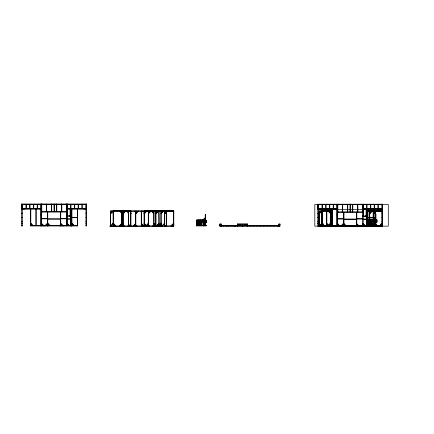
<?xml version="1.0" encoding="UTF-8"?>
<svg xmlns="http://www.w3.org/2000/svg" width="434" height="434" viewBox="0 0 434 434"><rect width="100%" height="100%" fill="white"/><g stroke="black" fill="none" stroke-linecap="round" stroke-linejoin="round"><path stroke-width="0.65" d="M22.161 213.056L21.895 213.04M21.906 217.304L22.161 217.266M336.795 226.217L337.028 226.141M343.305 226.006L343.587 226.006M362.455 226.147L362.737 226.065M382.332 221.92L382.018 221.948M130.021 211.146L130.298 211.022L130.927 213.707L130.054 211.022M130.298 211.022L130.927 213.707M128.415 223.407C130.026 228.778 128.09 224.796 128.659 223.407L129.321 225.962M128.659 223.407L128.383 223.532M337.945 226.092L338.015 225.555M338.005 204.436L337.912 204.36M366.687 209.448L332.482 209.47L332.482 226.157M237.745 224.221L242.302 225.908L237.745 224.221L237.74 225.908M374.699 221.112L374.341 221.052M41.23 204.441L41.263 204.81L41.263 204.013M41.968 204.322L41.935 204.322M46.53 204.387L46.433 204.387M47.485 225.327L47.583 225.544M47.556 225.317L47.621 225.951M66.293 204.327L66.261 204.327M66.912 204.685L66.879 204.685M59.843 225.561L59.811 225.344M60.38 225.327L60.516 225.951M66.521 211.694L66.619 211.694M62.794 225.908L62.827 225.539L62.859 225.908M67.644 215.785L67.547 215.568M64.465 225.691L64.498 225.908M342.567 204.598L342.469 204.381M357.67 204.598L357.638 204.381M362.33 204.539L362.233 204.539M355.782 226.141L355.847 225.555M362.558 211.906L362.591 211.906M363.681 215.996L363.584 215.996M360.502 225.902L360.6 226.119M366.014 215.996L365.889 215.996M366.556 215.763L366.584 215.98M362.802 225.528L362.916 226.157M366.014 225.767L365.889 225.767M362.471 225.978L362.71 226.038M126.647 211.022L128.545 213.707M123.956 225.962L122.149 223.407M332.167 225.577L330.806 223.407L332.07 224.942M122.144 213.582L119.67 211.022L122.209 213.582M113.404 223.532L115.938 226.087M115.873 226.087L113.524 223.407M330.453 213.159L328.207 211.152L330.746 213.707M322.061 223.532L324.599 226.092L322.18 223.407M86.23 213.056L85.981 213.056M67.091 223.217L66.852 223.456L69.218 225.821L69.456 225.582L67.091 223.217L66.798 223.25L66.798 225.609M86.323 217.326L85.981 217.266M163.678 211.146L160.992 213.582L163.547 211.022L166.472 213.582L163.792 211.146M156.354 226.103L158.915 223.548L156.354 226.103L153.972 223.407L156.533 225.962M173.616 223.412L170.985 225.978L173.546 223.423M171.11 226.103L173.671 223.548M200.828 221.676L202.32 220.184L202.081 219.946L200.589 221.438L203.003 221.709M329.542 225.55L331.798 223.543L329.666 225.675M343.592 223.667L343.831 223.429L346.191 225.794L345.952 226.033L343.451 223.429L341.086 225.794L341.325 226.033L343.69 223.667M356.721 223.429L356.482 223.667L358.847 226.033L359.086 225.794L356.428 223.461M365.189 225.968L364.891 225.984M367.473 223.944L367.3 223.949M367.891 225.121L369.6 223.418L368.016 225.246M382.338 213.289L382.018 213.268M373.137 223.418L370.527 225.984L373.213 223.548M382.202 223.423L379.641 225.984L381.974 223.966M380.146 225.55L382.278 223.418M379.766 226.109L382.327 223.548M66.782 208.971L66.782 208.938M247.19 224.221L242.639 225.902L247.185 224.221L247.185 225.908M382.305 217.472L382.018 217.477M204.707 225.078L203.34 225.089M375.106 224.497L373.674 224.514M67.14 211.922L67.357 211.89M363.177 212.042L363.177 212.134M375.611 214.212L375.947 213.962L375.6 213.962L375.6 219.273L375.611 214.212L375.947 214.212L375.952 219.609L368.314 219.62L368.314 219.284L375.958 219.268M205.277 214.787L205.613 214.537L205.266 214.537L205.266 219.843L205.277 214.787L205.613 214.787L205.624 225.344M205.624 219.843L197.73 219.854L197.73 225.344M41.094 204.262L41.431 204.013M51.375 204.262L51.038 204.013M56.431 204.262L56.095 204.013M61.487 204.262L61.151 204.013M67.048 204.262L66.711 204.013M21.711 204.349L86.317 204.349M347.45 204.381L347.412 211.917M352.489 204.381L352.457 204.598M317.856 204.501L314.807 204.501L314.807 226.157L318.198 226.157L318.198 209.052M337.131 204.474L337.468 204.224M352.468 204.474L352.131 204.224M363.084 204.474L362.748 204.224M382.072 204.501L388.289 204.501L388.289 226.157L318.393 226.141L382.457 225.973M317.748 204.56L382.354 204.56M67.048 204.685L66.039 204.685L66.039 204.013M337.267 204.647L337.299 204.224M363.084 204.897L362.075 204.897L362.075 204.224M21.825 208.418L40.753 208.418M67.091 208.418L86.431 208.418M317.856 208.629L336.789 208.629M363.128 208.629L382.468 208.629M41.431 208.754L21.711 208.754L21.711 204.013L86.431 204.013L86.431 208.754L66.755 208.754M21.825 208.841L24.521 209.096M86.317 208.841L83.621 209.096M337.468 208.966L317.748 208.966L317.748 204.224L382.468 204.224L382.452 226.163M362.791 208.966L382.468 208.966M317.856 209.052L320.558 209.302M382.354 209.052L379.658 209.302M21.825 209.096L41.431 209.096M66.755 209.096L86.317 209.096M22.161 209.345L21.966 209.356M70.422 209.345L70.758 209.345M71.263 209.345L71.599 209.345M85.981 209.345L86.203 209.356M317.856 209.302L337.468 209.302M362.791 209.302L382.354 209.302M317.856 209.557L318.198 209.557M366.459 209.557L366.795 209.557M367.3 209.557L367.636 209.557M382.018 209.557L382.354 209.557M332.357 210.794L321.762 210.794L321.762 226.147M173.801 225.978L109.731 226.141L173.801 226.157L173.795 210.973L110.464 210.973L110.464 226.141M332.357 210.973L319.12 210.973L319.12 226.147M367.766 210.973L382.452 210.973L367.587 210.989M173.801 210.989L144.055 210.989L144.055 226.157M328.397 211.027L330.8 213.582M110.464 211.146L173.795 211.146L144.039 211.157M319.12 211.152L332.395 211.152M367.766 211.152L382.452 211.152L367.587 211.168M110.464 211.325L111.728 211.146M113.106 211.325L114.641 211.146M141.24 211.325L142.504 211.146M144.039 211.331L144.316 211.331M166.526 211.325L165.262 211.146M173.795 211.325L172.531 211.146M319.12 211.325L320.384 211.152M321.762 211.325L323.297 211.152M332.395 211.325L329.514 211.152M375.182 211.325L373.918 211.152M173.529 211.342L173.806 211.342M46.319 211.456L45.982 211.705M51.375 211.456L51.038 211.705M56.431 211.456L56.095 211.705M61.487 211.456L61.151 211.705M342.355 211.662L342.019 211.917M347.412 211.662L347.075 211.917M352.468 211.662L352.131 211.917M357.524 211.662L357.187 211.917M41.431 211.705L66.755 211.705M41.431 211.873L42.228 211.873M337.468 211.917L362.791 211.917M41.431 212.042L66.755 212.042M337.468 212.085L338.265 212.085M337.468 212.253L362.791 212.253M21.825 213.306L22.161 213.306M85.981 213.306L86.317 213.306M317.856 213.268L318.198 213.268M130.683 213.582L130.959 213.582M317.856 213.517L318.198 213.517M382.018 213.517L382.354 213.517M113.106 214.054L113.279 210.967M121.656 214.054L121.835 210.967M144.055 214.065L144.234 210.978M173.546 214.108L173.725 210.984M321.762 214.054L321.941 210.973M330.312 214.054L330.491 210.973M41.094 214.472L41.431 214.472M41.094 214.711L41.431 214.711M337.131 214.684L337.468 214.684M337.131 214.922L337.468 214.922M41.094 214.982L41.431 214.982M337.131 215.188L337.468 215.188M69.744 215.839L69.961 215.492M66.711 215.503L67.726 215.503L67.726 215.839M69.744 215.503L70.758 215.503M362.748 215.714L363.757 215.714L363.757 216.051M366.795 215.714L365.781 215.714L365.781 216.051M66.711 215.839L70.758 215.834M362.748 216.051L366.795 216.045M66.711 216.17L70.758 216.17M362.748 216.382L366.795 216.382M70.525 216.485L70.623 216.485M366.339 216.42L366.242 216.42M70.758 216.512L69.744 216.512L69.744 216.17M366.795 216.718L365.781 216.718L365.781 216.382M71.935 217.353L77.328 217.353M317.856 217.477L318.198 217.477M21.825 217.521L22.161 217.521M85.981 217.521L86.317 217.521M367.972 217.564L373.365 217.564M71.935 217.689L77.328 217.689M317.856 217.732L318.198 217.732M382.018 217.732L382.354 217.732M367.972 217.901L373.365 217.901M41.431 218.492L47.452 218.492M60.684 218.492L66.755 218.492M337.468 218.703L343.489 218.703M356.721 218.703L362.791 218.703M41.431 218.828L47.452 218.828M47.794 218.828L60.348 218.828M60.684 218.828L66.755 218.828M67.091 218.828L70.422 218.828M374.943 218.937L374.943 219.273M337.468 219.04L343.489 219.04M343.831 219.04L356.385 219.04M356.721 219.04L362.791 219.04M363.128 219.04L366.459 219.04M47.794 219.165L60.348 219.165M67.091 219.165L70.422 219.165M343.831 219.376L356.385 219.376M363.128 219.376L366.459 219.376M368.059 219.62L368.65 219.609L368.65 225.089M370.826 219.278L371.162 219.609L371.162 225.089M373.338 219.609L373.674 219.609M374.591 224.769L374.591 219.609L374.933 219.609M375.367 219.864L377.054 219.864L377.054 222.137L375.632 222.137M196.618 220.19L198.316 220.184L198.316 225.664M200.492 219.854L200.828 220.184L200.828 225.664M375.887 220.119L376.799 220.119M375.367 220.201L375.887 220.201M196.868 220.445L197.73 220.445M205.032 220.439L206.72 220.439L206.72 222.713L205.553 222.713L205.553 220.439M205.553 220.689L206.465 220.689M374.591 220.711L374.341 224.769M375.887 220.873L376.799 220.873M371.162 221.134L373.338 221.134M375.887 221.128L376.799 221.128M204.262 221.286L204.007 225.344M205.553 221.448L206.465 221.448M21.825 221.481L22.161 221.481M85.981 221.481L86.317 221.481M371.162 221.47L373.338 221.47M204.007 221.622L204.273 221.633M205.553 221.703L206.465 221.703M317.856 221.693L318.198 221.693M371.829 221.725L372.166 221.725M382.018 221.693L382.354 221.693M21.825 221.736L22.161 221.736M85.981 221.736L86.317 221.736M375.887 221.888L376.799 221.888M317.856 221.948L318.198 221.948M200.828 222.045L203.003 222.045M201.495 222.295L201.832 222.295M205.553 222.458L206.465 222.458M196.868 222.675L197.73 222.675M196.868 222.93L197.73 222.93M113.106 223.06L113.279 226.141M121.656 223.06L121.835 226.141M164.73 223.065L164.551 226.152M321.762 223.06L321.941 226.147M330.312 223.06L330.491 226.147M373.386 223.065L373.213 226.152M21.825 223.331L22.161 223.331M85.981 223.331L86.317 223.331M21.825 223.51L22.161 223.51M85.981 223.51L86.317 223.51M363.084 223.461L362.835 226.157M317.856 223.543L318.198 223.543M317.856 223.722L318.198 223.722M367.3 223.711L367.555 226.157M237.441 225.908L237.49 223.966L247.44 223.966L247.44 226.157M382.202 224.025L381.866 224.025L381.866 226.217M219.788 224.221L220.987 224.221M237.441 224.221L247.44 224.221M278.791 224.221L279.99 224.221M322.343 224.28L323.2 224.28M381.009 224.28L382.202 224.28M219.788 224.459L220.987 224.459M237.441 224.476L237.783 224.476M242.297 224.476L242.633 224.476M247.098 224.476L247.44 224.476M278.791 224.459L279.99 224.459M322.343 224.535L323.2 224.519M381.009 224.519L382.202 224.519M367.934 224.769L376.522 224.769L376.522 225.344L367.934 225.344M367.934 224.834L376.522 224.834M201.495 224.98L201.75 222.062M196.618 225.089L197.98 225.089M367.934 225.089L376.522 225.089M70.758 225.273L69.787 225.273L69.787 225.609M220.987 225.333L237.832 225.333M246.528 225.333L278.791 225.333M66.104 225.354L66.076 225.571M196.282 225.409L206.188 225.409M323.2 225.392L332.156 225.392M367.522 225.392L381.009 225.392M366.795 225.485L365.824 225.485L365.824 225.821M30.472 225.609L70.758 225.609M71.263 225.609L71.599 225.609M71.935 225.609L77.328 225.609M220.987 225.577L278.791 225.588M342.931 225.561L342.898 225.783M343.652 225.539L343.657 226.157M357.128 225.561L357.095 225.783M366.681 225.555L366.589 225.772M373.679 225.571L374.184 225.344M21.825 225.696L22.161 225.696M43.682 225.691L43.65 225.908M85.981 225.696L86.317 225.696M196.282 225.664L206.188 225.664M220.125 225.653L220.651 225.653M220.987 225.653L278.791 225.653M322.343 225.713L322.863 225.713M323.2 225.713L330.361 225.647M330.86 225.647L332.363 225.713M367.522 225.647L381.009 225.647M110.464 225.788L111.728 225.962M113.106 225.788L114.641 225.962M141.24 225.788L142.504 225.962M166.526 225.788L165.262 225.962M319.12 225.788L320.384 225.968M321.762 225.788L323.297 225.968M331.956 225.788L329.639 225.968M336.54 225.772L336.638 225.772M343.69 225.745L343.723 225.528M363.535 225.783L363.632 225.783M373.126 225.799L367.972 225.821M375.182 225.788L373.918 225.968M21.825 225.875L22.161 225.875M85.981 225.875L86.317 225.875M155.719 225.805L156.983 225.978M173.546 225.805L172.531 225.962M326.509 225.821L366.795 225.821M367.3 225.821L367.636 225.821M21.798 225.957L22.161 225.951L22.161 208.841M219.788 225.908L279.99 225.908M317.856 225.908L318.198 225.908M373.338 225.989L373.083 211.157M317.992 226.168L317.856 204.224M322.006 226.201L382.387 226.168L382.354 204.224M204.68 225.344L204.696 220.184L205.032 220.184L205.032 225.344M374.71 218.362L374.575 219.62M328.272 211.152L330.334 213.284M330.806 223.407L332.341 225.577M362.824 204.897L362.851 204.897M365.292 225.864L365.195 226.081M341.417 225.902L341.325 226.119M339.719 225.902L339.594 226.141M70.644 215.552L70.503 216.17M70.303 216.208L70.27 216.208M40.503 225.561L40.601 225.344M382.132 204.224L382.072 226.157M382.018 204.56L382.018 208.629M382.018 209.052L382.018 226.157M381.513 208.629L381.513 208.966M381.345 226.217L381.345 224.025L380.938 224.025L380.938 225.148M381.009 224.025L381.009 226.217M380.938 225.647L380.938 225.968M379.652 225.637L379.652 225.968M379.311 225.637L379.311 225.968M378.264 204.56L378.264 208.966M377.927 204.56L377.927 208.966M376.799 219.864L376.799 222.137M376.278 225.637L376.278 225.968M375.958 224.769L375.958 219.609L375.616 219.609L375.616 224.769M375.942 225.637L375.942 225.968M375.887 219.864L375.887 222.137M375.367 224.769L375.367 219.609L375.03 219.609L375.03 224.769M375.182 210.973L375.182 226.147M375.009 211.325L375.009 226.147M374.52 204.56L374.52 208.966M374.184 204.56L374.184 208.966M373.707 209.302L373.707 226.157M373.365 209.302L373.137 226.152M372.909 225.637L372.909 225.968M372.573 225.637L372.573 225.968M372.166 221.47L372.166 224.769M371.829 221.47L371.829 224.769M371.027 211.152L368.499 211.152M370.782 204.56L370.782 208.966M370.826 219.609L370.826 225.089M370.441 204.56L370.441 208.966M369.909 224.769L369.909 219.609L369.573 219.609L369.573 225.089M369.773 211.325L369.773 225.788M369.6 211.325L369.6 225.788M369.535 225.637L369.535 225.968M369.198 225.637L369.198 225.968M368.314 225.089L368.314 219.284L368.059 224.769M367.972 209.302L367.972 226.157M367.636 209.302L367.636 226.157M367.3 209.302L367.3 226.157M367.039 204.56L367.039 208.966M366.795 209.302L366.795 226.157M366.703 204.56L366.703 208.966M366.584 215.763L366.54 216.382M366.589 225.555L366.54 226.157M366.459 209.302L366.464 225.718M366.117 209.302L366.117 216.051M363.806 225.968L363.8 225.485L362.086 225.485L362.119 226.157M363.757 204.224L363.757 204.56M363.464 204.56L363.464 208.629M363.464 209.302L363.464 216.051M363.307 204.56L363.307 208.966M363.084 204.224L363.084 226.157M362.916 204.224L362.916 204.56M362.835 215.714L362.835 216.382M362.791 204.56L362.791 225.821M362.455 204.56L362.455 211.917M359.797 225.821L359.797 226.157M359.547 225.821L359.547 226.157M357.86 204.56L357.86 211.917M357.524 204.224L357.187 204.224M357.524 204.56L357.524 211.917M357.399 226.157L357.437 225.485L355.712 225.485L355.712 226.157M356.764 212.253L356.764 225.485M356.721 212.253L356.683 226.157M356.515 225.539L356.553 226.157M356.428 212.253L356.428 226.157M356.385 212.253L356.385 225.485M352.804 204.56L352.804 211.917M352.468 204.224L352.468 211.917M350.357 204.56L350.357 211.917M350.233 204.045L350.233 211.9M350.108 204.56L350.108 211.917M347.748 204.56L347.748 211.917M347.58 209.014L347.58 211.917M347.412 204.224L347.075 204.224M344.509 226.217L344.504 225.485L342.817 225.485L342.817 226.157M343.831 225.485L343.831 212.253L343.788 226.157M343.533 225.821L343.533 226.157M342.692 204.56L342.692 211.917M342.355 204.224L342.019 204.224M342.355 204.56L342.355 211.917M340.603 225.821L340.603 226.157M340.354 225.821L340.354 226.157M339.686 225.902L339.724 226.217M338.14 204.224L338.14 204.897L336.453 204.897L336.453 204.224M338.14 226.157L338.14 225.485L336.453 225.485L336.453 226.157M337.804 204.56L337.804 211.917M337.468 204.56L337.468 225.485M337.381 225.821L337.381 226.157M337.305 225.539L337.299 226.217M337.131 204.224L337.082 226.217M336.789 204.56L336.789 208.966M336.784 225.485L336.784 209.644L336.09 209.644L336.09 209.302M333.556 204.56L333.556 208.966M333.22 204.56L333.22 208.966M332.238 209.302L332.238 225.821M331.901 209.302L331.901 225.821M331.891 225.968L331.826 225.788M331.826 211.152L331.853 224.476M331.701 211.152L331.674 225.788M331.099 225.637L331.131 226.217M330.985 211.325L330.985 225.788M330.86 211.325L330.806 225.788M330.681 211.325L330.681 225.788M330.567 210.973L330.567 226.141M330.312 210.973L330.312 226.147M329.813 204.56L329.813 208.966M329.477 204.56L329.477 208.966M328.907 225.637L328.907 225.968M326.845 209.302L326.845 225.821M326.509 209.302L326.509 226.157M326.07 204.56L326.07 208.966M325.733 204.56L325.733 208.966M325.712 225.637L325.712 225.968M325.375 225.637L325.375 225.968M323.542 225.637L323.542 225.968M323.232 225.968L323.27 224.025L322.863 224.025L322.863 226.217M323.2 224.025L323.2 226.217M322.332 204.56L322.332 208.966M322.343 224.025L322.348 226.217M322.245 211.325L322.245 225.788M322.18 211.325L322.18 225.788M322.077 210.973L322.077 226.141M321.99 204.56L321.99 208.966M322.017 210.973L322.012 226.217M319.299 211.325L319.299 226.147M318.702 208.629L318.702 208.966M318.198 204.56L318.198 208.629M318.084 204.224L318.084 208.966M279.648 226.157L279.648 223.966L279.99 223.966L279.99 226.157L219.788 226.147L219.788 223.966L220.125 223.966L220.125 226.157M279.127 226.157L279.127 223.966L278.726 223.966L278.791 226.157M277.434 225.577L277.434 225.908M277.098 225.577L277.098 225.908M274.066 225.577L274.066 225.908M273.724 225.577L273.724 225.908M270.691 225.577L270.691 225.908M270.355 225.577L270.355 225.908M267.322 225.577L267.322 225.908M266.986 225.577L266.986 225.908M263.948 225.577L263.948 225.908M263.612 225.577L263.612 225.908M260.579 225.577L260.579 225.908M260.243 225.577L260.243 225.908M257.21 225.577L257.21 225.908M256.868 225.577L256.868 225.908M253.836 225.577L253.836 225.908M253.499 225.577L253.499 225.908M250.467 225.577L250.467 225.908M250.13 225.577L250.13 225.908M247.098 223.966L247.098 226.157M242.633 224.221L242.633 226.157M242.297 224.221L242.308 226.157M237.832 224.53L237.832 226.157M237.49 223.966L237.506 226.157M235.819 225.577L235.819 225.908M235.733 225.577L235.733 225.908M235.119 225.577L235.082 226.157M234.881 225.577L234.87 226.157M233.053 225.577L233.053 225.908M232.814 225.577L232.814 225.908M230.969 225.577L230.969 225.908M230.731 225.577L230.731 225.908M228.881 225.577L228.881 225.908M228.642 225.577L228.642 225.908M227.253 225.577L227.253 225.908M226.689 225.577L226.689 225.908M226.532 225.577L226.532 225.908M226.364 225.577L226.364 225.908M223.499 225.577L223.499 225.908M223.163 225.577L223.163 225.908M221.324 225.577L221.324 225.908M221.047 225.908L221.052 223.966L220.651 223.966L220.651 226.157M220.987 223.966L220.987 226.157M206.465 220.439L206.465 222.713M205.287 225.344L205.287 220.184L205.624 220.184L197.98 220.19L197.98 219.854L197.98 225.664M204.598 225.344L204.598 220.184L204.262 220.184L204.262 225.344M203.85 225.913L203.345 225.913M203.34 225.344L203.34 220.184L203.003 220.184L203.003 225.344M201.832 222.045L201.832 225.344M201.495 222.045L201.495 225.344M200.492 220.184L200.492 225.664M199.575 225.344L199.575 220.184L199.239 220.184L199.239 225.664M196.868 225.344L196.618 219.854L196.618 225.664M173.719 223.076L173.719 226.157M173.616 211.325L173.616 226.157M173.546 210.951L173.546 226.157M166.526 210.973L166.526 226.141M166.347 211.325L166.347 226.141M164.73 226.152L164.73 210.805L164.481 226.147M164.654 210.799L164.681 225.989L164.426 211.157M162.37 211.146L159.842 211.146M162.37 226.141L162.37 225.788L159.842 225.788L159.842 226.141M161.193 226.141L161.193 223.06L160.976 225.962M161.117 211.325L161.117 225.788M160.938 211.325L160.938 225.788M159.039 211.163L159.039 226.157M158.79 211.163L159.039 225.794L157.775 225.978M155.974 211.157L155.974 226.157M155.719 211.157L155.719 226.157M155.15 211.146L152.622 211.146M155.15 226.141L155.15 225.788L152.622 225.788L152.622 226.141M153.972 211.325L153.972 226.141M153.793 211.325L153.793 226.141M149.649 211.146L147.121 211.146M149.649 226.141L149.649 225.788L147.121 225.788L147.121 226.141M148.477 211.325L148.477 226.141M148.298 211.325L148.303 226.141M144.31 210.978L144.31 226.157M144.234 223.065L144.234 226.157M141.419 211.325L141.457 226.141M141.24 210.973L141.278 226.141M137.008 211.146L134.48 211.146M137.008 226.141L137.008 225.788L134.48 225.788L134.48 226.141M135.831 211.325L135.837 226.141M135.658 211.325L135.658 226.141M131.128 211.146L130.439 211.146M131.128 225.962L130.439 225.962M130.938 226.141L130.938 210.794L113.106 210.794L113.106 226.141M130.683 210.973L130.683 226.141M129.218 211.146L127.737 211.146M129.218 225.962L127.737 225.962M128.415 211.325L128.366 225.788M124.368 211.146L120.853 211.146M124.368 226.141L124.368 225.788L120.977 225.962M123.229 225.962L123.169 211.146M123.104 210.973L123.017 226.141M122.328 211.325L122.328 225.788M122.204 211.325L122.149 225.788M122.025 211.325L122.025 225.788M121.911 210.973L121.911 226.141M121.656 210.967L121.656 226.141M113.589 211.325L113.589 225.788M113.524 211.325L113.524 225.788M113.355 210.973L113.42 226.141M110.637 211.325L110.637 226.141M86.317 204.013L86.317 225.951L85.981 225.951L85.981 208.841M86.095 204.013L86.095 208.754M85.981 204.349L85.981 208.418M85.476 208.418L85.476 208.754M82.227 204.349L82.227 208.754M81.89 204.349L81.89 208.754M78.483 204.349L78.483 208.754M78.147 204.349L78.147 208.754M77.67 209.096L77.67 225.951L30.472 225.951L30.472 209.096M77.328 209.096L77.328 225.951M74.746 204.349L74.746 208.754M74.404 204.349L74.404 208.754M71.935 209.096L71.935 225.951M71.599 209.096L71.599 225.951M71.518 223.499L71.518 225.951M71.263 209.096L71.263 225.951M71.002 204.349L71.002 208.754M70.758 209.096L70.758 225.951M70.666 204.349L70.666 208.754M70.503 223.499L70.503 225.951M70.422 209.096L70.422 225.506M70.086 209.096L70.086 215.839M67.726 204.013L67.726 204.349M67.764 225.951L67.764 225.273L66.055 225.268L66.082 225.951M67.427 204.349L67.427 208.418M67.427 209.096L67.427 215.839M67.27 204.349L67.27 208.754M67.091 204.349L67.091 225.609L67.048 204.013M66.879 204.013L66.879 204.349M66.879 225.609L66.879 225.951M66.798 215.503L66.798 216.17M66.755 204.349L66.755 225.609M66.418 204.349L66.418 211.705M63.76 225.609L63.76 225.951M63.51 225.609L63.51 225.951M61.823 204.349L61.823 211.705M61.487 204.013L61.487 211.705M61.362 225.951L61.4 225.273L59.675 225.273L59.675 225.951M60.727 212.042L60.727 225.273M60.684 212.042L60.646 225.951M60.391 212.042L60.391 225.951M60.348 212.042L60.348 225.273M56.767 204.349L56.767 211.705M56.431 204.013L56.431 211.705M54.326 204.349L54.326 211.705L54.196 203.834M54.071 204.349L54.071 211.705M51.711 204.349L51.711 211.705M51.543 208.803L51.543 211.705M51.375 204.013L51.375 211.705M48.467 225.951L48.467 225.273L46.78 225.273L46.78 225.951M47.751 212.042L47.751 225.951M47.452 212.042L47.496 225.951M47.415 212.042L47.415 225.273M46.655 204.349L46.655 211.705M46.319 204.013L45.982 204.013M46.319 204.349L46.319 211.705M44.566 225.609L44.566 225.951M44.317 225.609L44.317 225.951M42.103 204.013L42.103 204.685L40.416 204.685L40.416 204.013M42.103 225.951L42.103 225.273L40.416 225.273L40.416 225.951M41.767 204.349L41.767 211.705M41.431 204.349L41.431 225.273M41.344 225.609L41.344 225.951M41.203 225.327L41.263 225.951M41.094 204.013L41.094 225.951M40.753 204.349L40.753 208.754M40.747 225.273L40.747 209.432L40.053 209.432L40.053 209.096M37.519 204.349L37.519 208.754M37.183 204.349L37.183 208.754M36.206 209.096L36.206 225.609M35.865 209.096L35.865 225.609M33.776 204.349L33.776 208.754M33.44 204.349L33.44 208.754M30.809 209.096L30.809 225.609M30.033 204.349L30.033 208.754M29.696 204.349L29.696 208.754M26.295 204.349L26.295 208.754M25.959 204.349L25.959 208.754M22.666 208.418L22.666 208.754M22.161 204.349L22.161 208.418M22.047 204.013L22.047 208.754M21.825 204.013L21.825 225.951M204.295 218.931L204.322 220.195L204.295 218.931M201.658 221.486L204.181 221.72L201.658 221.486M371.992 220.911L374.509 221.145L371.992 220.911M366.692 216.696L366.659 216.696M30.809 223.217L30.57 223.456L32.935 225.821L33.174 225.582L30.809 223.217M41.431 223.217L41.192 223.456L43.552 225.821L43.791 225.582L41.431 223.217M47.415 223.217L45.049 225.582L45.288 225.821L47.653 223.456L47.415 223.217M47.794 223.217L47.556 223.456L49.915 225.821L50.154 225.582L47.794 223.217M60.684 223.217L60.445 223.456L62.811 225.821L63.049 225.582L60.684 223.217M71.968 223.217L71.729 223.456L74.089 225.821L74.328 225.582L71.968 223.217M113.073 211.022L110.637 213.707L113.073 211.022M113.106 223.407L110.67 226.087L113.106 223.407M125.627 211.022L123.191 213.707L125.627 211.022M121.656 223.407L119.22 226.087L121.656 223.407M123.017 223.412L120.581 226.098L123.017 223.412M138.267 211.022L135.831 213.707L138.267 211.022M146.741 211.032L144.31 213.723L146.741 211.032M135.658 223.412L133.222 226.098L135.658 223.412M150.907 211.022L148.477 213.707L150.907 211.022M151.363 211.022L153.793 213.707L151.363 211.022M141.419 223.407L143.855 226.087L141.419 223.407M144.31 223.412L146.741 226.098L144.31 223.412M158.405 211.032L155.974 213.712L158.405 211.032M148.298 223.412L145.867 226.098L148.298 223.412M167.112 211.032L164.681 213.712L167.112 211.032M160.938 223.412L158.508 226.098L160.938 223.412M164.426 223.423L161.996 226.103L164.481 223.412M321.73 211.027L319.299 213.707L321.73 211.027M321.762 223.407L319.332 226.092L321.762 223.407M326.845 223.429L326.607 223.667L328.972 226.033L329.211 225.794L326.845 223.429M330.312 223.407L327.882 226.092L330.312 223.407M337.468 223.429L337.229 223.667L339.589 226.033L339.827 225.794L337.468 223.429M372.209 211.027L369.773 213.707L372.209 211.027M372.573 211.027L375.009 213.707L372.573 211.027M363.128 223.429L362.889 223.667L365.254 226.033L365.493 225.794L363.128 223.429M375.773 211.032L373.338 213.718L375.773 211.032M368.005 223.429L367.766 223.667L370.126 226.033L370.365 225.794L368.005 223.429M372.415 219.376L370.924 220.863L371.162 221.101L372.654 219.615L372.415 219.376M205.282 217.667L202.873 219.767L203.09 220.022L205.504 217.922L205.282 217.667M375.616 217.092L373.202 219.192L373.424 219.447L375.839 217.347L375.616 217.092M374.575 218.937L374.32 219.273L374.575 218.937M204.24 219.506L203.985 219.843L204.24 219.506M204.864 219.506L204.609 219.843L204.864 219.506M206.188 225.344L196.282 225.344L196.282 225.913L206.188 225.913L206.188 225.344M144.321 225.794L144.31 225.805M343.489 225.485L343.489 212.253L343.451 225.485M128.659 225.788L128.659 211.325L128.61 225.788"/></g></svg>
